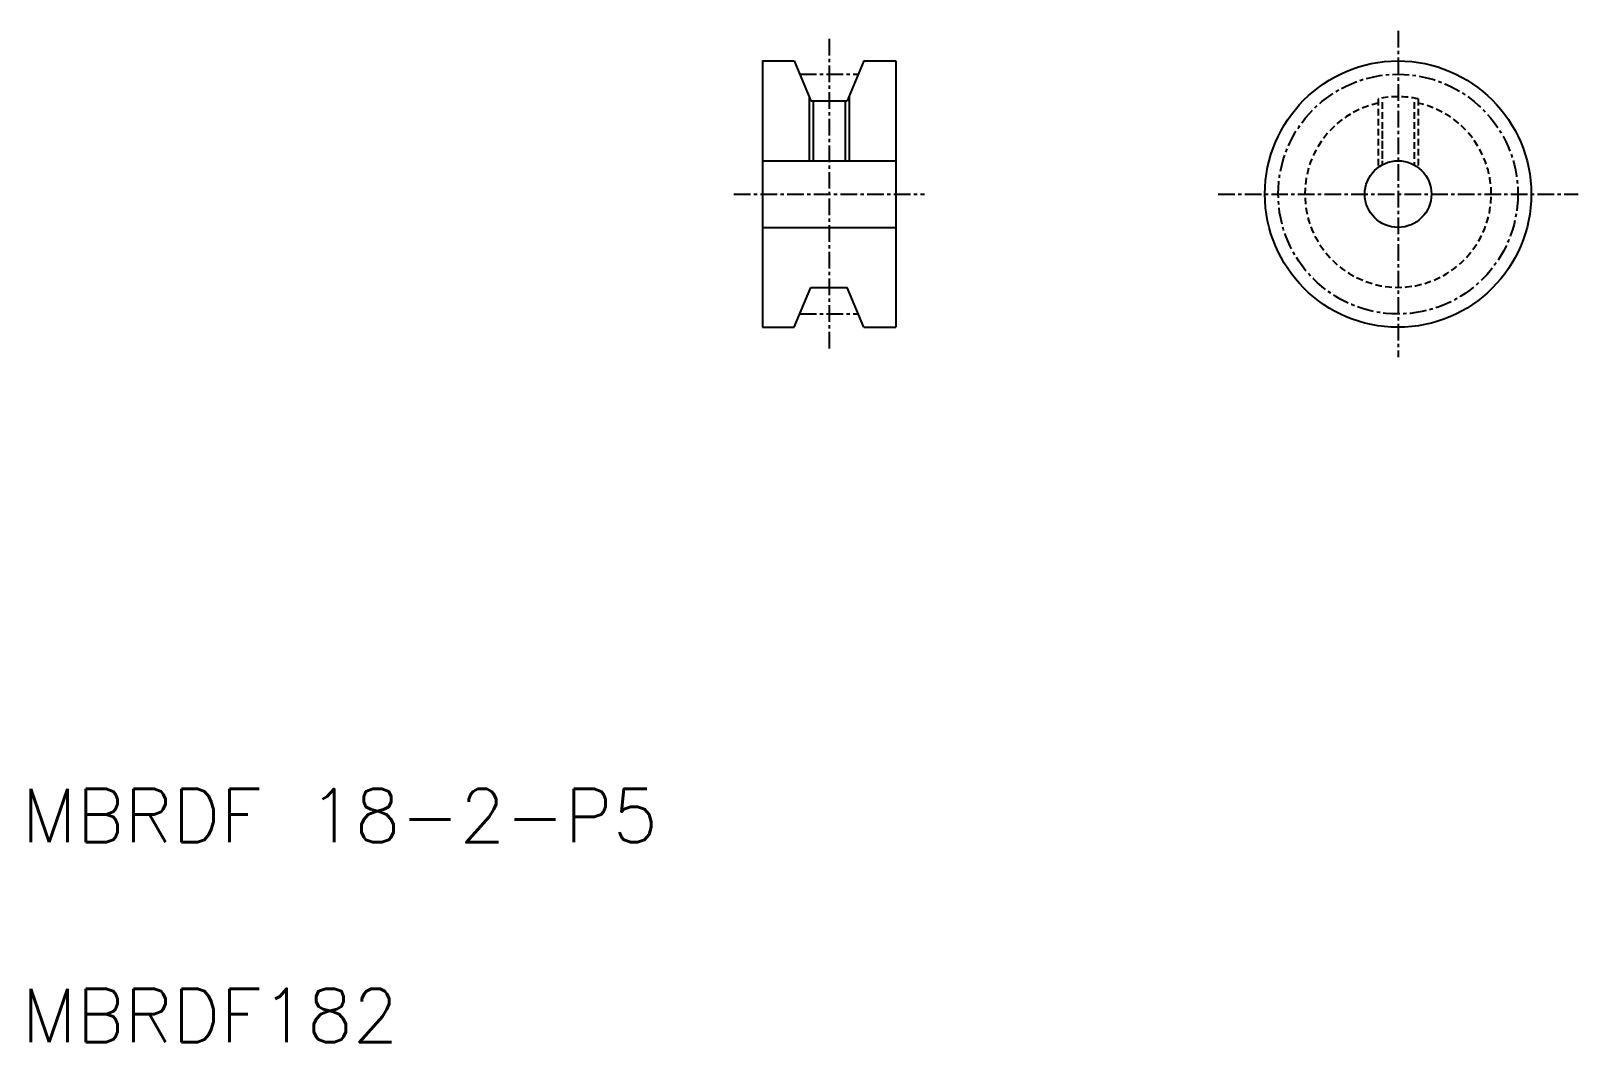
# Model space of a CAD drawing. Extents: x 594 to 710, y -37 to 38.
import ezdxf

# ---------------------------------------------------------------- set-up
doc = ezdxf.new("R2010")
doc.units = 0
doc.linetypes.add('CENTER', pattern=[2, 1.25, -0.25, 0.25, -0.25])
doc.linetypes.add('DASHED', pattern=[0.75, 0.5, -0.25])
doc.layers.get('0').update_dxf_attribs({"linetype": 'CONTINUOUS'})
doc.layers.add('CENTER', color=1, linetype='CENTER')
doc.styles.get("Standard").update_dxf_attribs({"font": 'txt.shx', "bigfont": '@extfont2.shx'})

msp = doc.modelspace()

# ---------------------------------------------------------------- linework, layer by layer
at = {"color": 7, "linetype": 'CONTINUOUS'}
for p, q in [((648.66, 36.18), (648.66, 16.18)), ((648.66, 36.18), (651.04, 36.18)), ((651.04, 36.18), (652.29, 33.18)), ((656.26, 36.18), (655.02, 33.18)), ((656.26, 36.18), (658.66, 36.18)), ((658.66, 36.18), (658.66, 16.18)), ((658.66, 35.68), (658.66, 35.68)), ((658.66, 35.18), (658.66, 35.18)), ((652.29, 33.18), (655.02, 33.18)), ((652.46, 33.18), (652.46, 28.68)), ((654.86, 33.18), (654.86, 28.68)), ((648.66, 28.68), (658.66, 28.68)), ((648.66, 23.68), (658.66, 23.68)), ((651.04, 16.18), (652.29, 19.18)), ((652.29, 19.18), (655.02, 19.18)), ((656.26, 16.18), (655.02, 19.18)), ((658.66, 17.18), (658.66, 17.18)), ((658.66, 16.68), (658.66, 16.68)), ((648.66, 16.18), (651.04, 16.18)), ((656.26, 16.18), (658.66, 16.18))]:
    msp.add_line(p, q, dxfattribs=at)
at = {"color": 3, "linetype": 'CONTINUOUS'}
for p, q in [((652.16, 33.49), (652.16, 28.68)), ((655.16, 33.53), (655.16, 28.68))]:
    msp.add_line(p, q, dxfattribs=at)
at = {"color": 3, "linetype": 'DASHED'}
for p, q in [((694.89, 33.34), (694.89, 28.18)), ((695.19, 33.08), (695.19, 28.38)), ((697.59, 33.08), (697.59, 28.38)), ((697.89, 33.34), (697.89, 28.18)), ((695.19, 30.93), (695.19, 28.38))]:
    msp.add_line(p, q, dxfattribs=at)
at = {"color": 7, "linetype": 'CONTINUOUS'}
for radius in [10, 2.5]:
    msp.add_circle((696.39, 26.18), radius, dxfattribs=at)
at = {"color": 3, "linetype": 'DASHED'}
for radius, start, end in [(7, 102.3736, 77.6264), (7.31, 78.1623, 101.8377)]:
    msp.add_arc((696.39, 26.18), radius, start, end, dxfattribs=at)
at = {"layer": 'CENTER', "color": 1, "linetype": 'CENTER'}
for p, q in [((696.39, 38.43), (696.39, 13.93)), ((653.66, 37.84), (653.66, 14.52)), ((651.46, 35.18), (655.86, 35.18)), ((646.51, 26.18), (660.81, 26.18)), ((682.87, 26.18), (709.91, 26.18)), ((651.46, 17.18), (655.86, 17.18))]:
    msp.add_line(p, q, dxfattribs=at)
msp.add_circle((696.39, 26.18), 9, dxfattribs=at)

# ---------------------------------------------------------------- texts
at = {"color": 7, "linetype": 'CONTINUOUS'}
for s, p in [('MBRDF 18-2-P5', (593.02, -22.49)), ('MBRDF182', (593.02, -37.49))]:
    msp.add_text(s, height=4, dxfattribs=at).set_placement(p)

doc.saveas('drawing.dxf')
